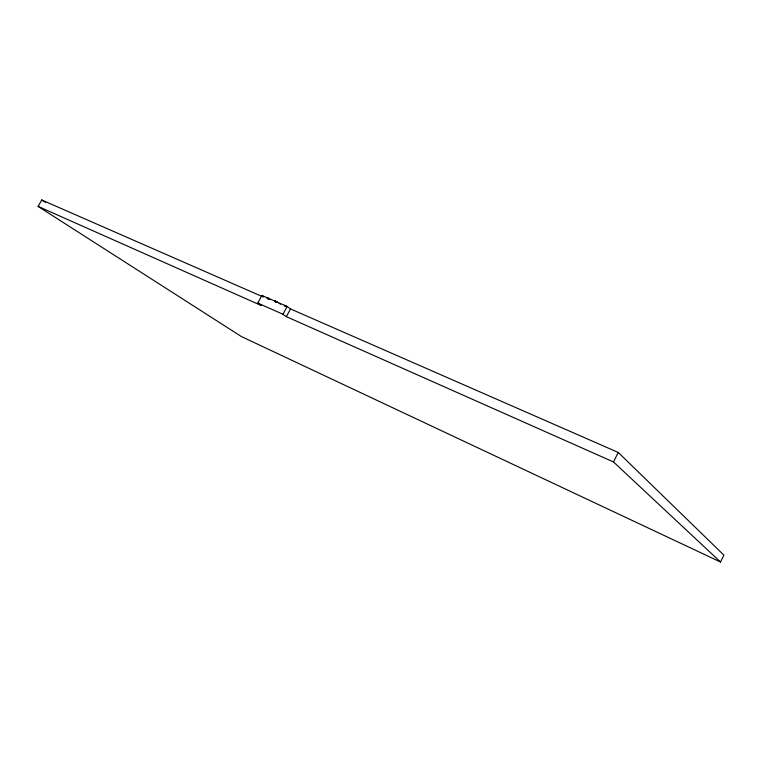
<?xml version="1.0" encoding="UTF-8"?>
<svg xmlns="http://www.w3.org/2000/svg" width="762" height="762" viewBox="0 0 762 762"><rect width="100%" height="100%" fill="white"/><g stroke="black" fill="none" stroke-linecap="round" stroke-linejoin="round"><path stroke-width="1.14" d="M38.1 206.407L241.373 336.537L720.528 562.023L723.9 555.136L618.258 452.457L290.512 308.934L287.141 306.486L261.909 295.456L257.785 303.085L261.242 305.505L38.1 206.407L41.729 199.977L263.166 296.951M720.528 562.023L613.486 461.943L618.258 452.457M613.486 461.943L286.36 316.659L282.959 314.258L287.141 306.486M286.36 316.659L290.512 308.934M267.529 298.313L267.062 298.275M257.785 303.085L282.959 314.258M284.988 305.962L284.34 305.895M269.357 299.075L267.205 297.742L269.824 299.114M267.843 298.456L268.891 299.018M285.445 306.048C289.865 308.248 282.626 303.886 285.102 305.848M285.34 306.133L286.35 306.715M275.434 301.866L275.787 302.057A6.744 0.695 28.4 0 0 275.311 301.971M268.491 299.152L267.786 298.761M276.52 302.123L274.539 301.314M41.729 199.977L45.72 202.568M261.909 295.456L263.623 296.685M279.082 303.371A6.744 0.695 28.4 0 1 280.607 304.133M274.51 300.647L277.225 302.152L274.615 300.657"/></g></svg>
